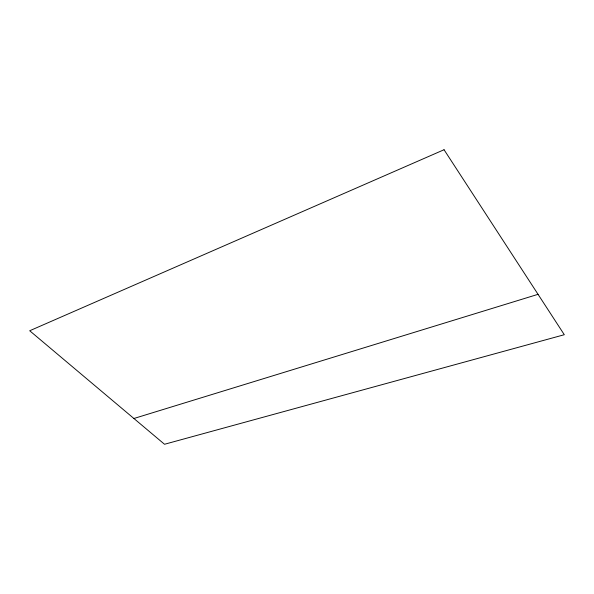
<?xml version="1.0" encoding="UTF-8"?>
<svg xmlns="http://www.w3.org/2000/svg" width="594" height="594" viewBox="0 0 594 594"><rect width="100%" height="100%" fill="white"/><g stroke="black" fill="none" stroke-linecap="round" stroke-linejoin="round"><path stroke-width="0.89" d="M133.902 418.495L538.038 294.327M444.052 149.733L29.7 330.754L164.516 444.267L564.3 334.719L444.052 149.733"/></g></svg>
